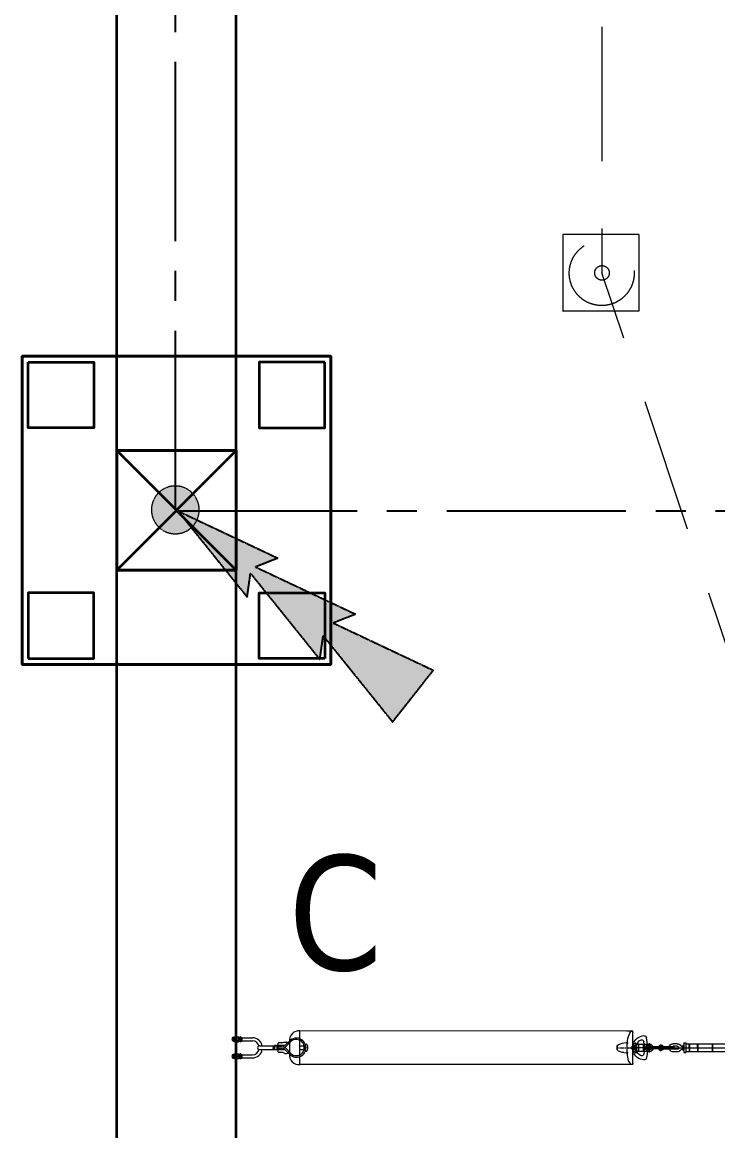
# Model space of a CAD drawing. Header units: millimetres. Extents: x 37084 to 180780, y -153145 to -16322.
# Drawn here: x 46393 to 52214, y -95939 to -86659 of the extents above; entities that cross this region are included whole.
import ezdxf

# ---------------------------------------------------------------- set-up
doc = ezdxf.new("R2010")
doc.units = ezdxf.units.MM
doc.header["$MEASUREMENT"] = 0
doc.linetypes.add('CENTER2', pattern=[1.125, 0.75, -0.125, 0.125, -0.125])
doc.linetypes.add('HIDDEN', pattern=[0.375, 0.25, -0.125])
for name, color, linetype, lineweight in [('1_DayCS', 30, 'CENTER2', 25), ('1_KimCS', 30, 'CENTER2', 25), ('1_Phu_kien', 5, 'Continuous', 9), ('POST', 5, 'Continuous', 35)]:
    doc.layers.add(name, color=color, linetype=linetype, lineweight=lineweight)
doc.layers.add('1_Tuonglai', color=6, linetype='HIDDEN')
doc.layers.add('TEXT', color=255, linetype='Continuous')
doc.styles.add('Tahoma-R', font='tahoma.ttf')

# ---------------------------------------------------------------- blocks, each defined once
blk = doc.blocks.new('DAY')
at = {"lineweight": 20}
h = blk.add_hatch(color=0, dxfattribs=at)
edge = h.paths.add_edge_path()
edge.add_arc((0, 0), 200, 0, 360)
at = {"color": 0, "lineweight": 20}
blk.add_circle((0, 0), 200, dxfattribs=at)
blk = doc.blocks.new('X220 NC')
at = {"color": 0, "linetype": 'ByBlock', "lineweight": -2, "ltscale": 4500}
for p, q in [((3752640.3, -136418.2), (3751640.3, -137418.2)), ((3751640.3, -136418.2), (3752640.3, -137418.2)), ((3751640.3, -153418.2), (3751640.3, -137418.2)), ((3752640.3, -153418.2), (3752640.3, -137418.2)), ((3752640.3, -153418.2), (3751640.3, -154418.2)), ((3751640.3, -153418.2), (3752640.3, -154418.2))]:
    blk.add_line(p, q, dxfattribs=at)
for points in [[(3753431.3, -138209.2), (3750849.3, -138209.2), (3750849.3, -135627.2), (3753431.3, -135627.2)], [(3750899.3, -135677.2), (3751449.3, -135677.2), (3751449.3, -136227.2), (3750899.3, -136227.2)], [(3753381.3, -135677.2), (3752831.3, -135677.2), (3752831.3, -136227.2), (3753381.3, -136227.2)], [(3751640.3, -137418.2), (3752640.3, -137418.2), (3752640.3, -136418.2), (3751640.3, -136418.2)], [(3752640.3, -137418.2), (3751640.3, -137418.2), (3751640.3, -136418.2), (3752640.3, -136418.2)], [(3750899.3, -138159.2), (3751449.3, -138159.2), (3751449.3, -137609.2), (3750899.3, -137609.2)], [(3753381.3, -138159.2), (3752831.3, -138159.2), (3752831.3, -137609.2), (3753381.3, -137609.2)], [(3753431.3, -152627.2), (3750849.3, -152627.2), (3750849.3, -155209.2), (3753431.3, -155209.2)], [(3750899.3, -152677.2), (3751449.3, -152677.2), (3751449.3, -153227.2), (3750899.3, -153227.2)], [(3753381.3, -152677.2), (3752831.3, -152677.2), (3752831.3, -153227.2), (3753381.3, -153227.2)], [(3751640.3, -154418.2), (3752640.3, -154418.2), (3752640.3, -153418.2), (3751640.3, -153418.2)], [(3751640.3, -153418.2), (3752640.3, -153418.2), (3752640.3, -154418.2), (3751640.3, -154418.2)], [(3752640.3, -153418.2), (3751640.3, -153418.2), (3751640.3, -154418.2), (3752640.3, -154418.2)], [(3750899.3, -155159.2), (3751449.3, -155159.2), (3751449.3, -154609.2), (3750899.3, -154609.2)], [(3753381.3, -155159.2), (3752831.3, -155159.2), (3752831.3, -154609.2), (3753381.3, -154609.2)]]:
    blk.add_lwpolyline(points, close=True, dxfattribs=at)
blk = doc.blocks.new('S220 NC')
at = {"linetype": 'ByBlock', "lineweight": -2, "ltscale": 4500}
for points in [[(3584626.8, -475778.6), (3584687.1, -475776.1), (3584626.8, -475776.1), (3584626.8, -475778.6), (3584687.1, -475776.1), (3584687.1, -475778.6)], [(3584626.8, -475848.8), (3584687.1, -475845.5), (3584626.8, -475845.5), (3584626.8, -475848.8), (3584687.1, -475845.5), (3584687.1, -475848.8)], [(3584626.8, -475973.5), (3584687.1, -475971), (3584626.8, -475971), (3584626.8, -475973.5), (3584687.1, -475971), (3584687.1, -475973.5)]]:
    blk.add_hatch(color=0, dxfattribs=at).paths.add_polyline_path(points)
at = {"color": 0, "linetype": 'ByBlock', "lineweight": -2, "ltscale": 4500}
for p, q in [((3584564, -471985.7), (3584564, -471968.3)), ((3584564, -471985.7), (3584564, -471968.3)), ((3584567.2, -471966.5), (3584601.3, -471966.5)), ((3584567.2, -471966.5), (3584601.3, -471966.5)), ((3584570.5, -471968.4), (3584570.5, -471956.2)), ((3584570.5, -471968.4), (3584570.5, -471956.2)), ((3584570.5, -471966.2), (3584570.5, -471966.5)), ((3584570.5, -471966.2), (3584570.5, -471966.5)), ((3584570.5, -471968.4), (3584570.5, -471985.4)), ((3584570.5, -471968.4), (3584570.5, -471985.4)), ((3584593.6, -471959.3), (3584575.4, -471959.3)), ((3584593.6, -471959.3), (3584575.4, -471959.3)), ((3584593.6, -471961.6), (3584575.4, -471961.6)), ((3584593.6, -471961.6), (3584575.4, -471961.6)), ((3584593.6, -471963.8), (3584575.4, -471963.8)), ((3584593.6, -471963.8), (3584575.4, -471963.8)), ((3584584.3, -471968.7), (3584584.3, -471985.7)), ((3584584.3, -471968.7), (3584584.3, -471985.7)), ((3584598, -471968.4), (3584598, -471956.4)), ((3584598, -471968.4), (3584598, -471956.4)), ((3584598, -471968.4), (3584598, -471985.7)), ((3584598, -471968.4), (3584598, -471985.7)), ((3584604.5, -471968.3), (3584604.5, -471985.7)), ((3584604.5, -471968.3), (3584604.5, -471985.7)), ((3584706.9, -471985.7), (3584706.9, -471968.3)), ((3584706.9, -471985.7), (3584706.9, -471968.3)), ((3584710, -471966.5), (3584744.1, -471966.5)), ((3584710, -471966.5), (3584744.1, -471966.5)), ((3584713.4, -471968.4), (3584713.4, -471956.2)), ((3584713.4, -471968.4), (3584713.4, -471956.2)), ((3584713.4, -471966.2), (3584713.4, -471966.5)), ((3584713.4, -471966.2), (3584713.4, -471966.5)), ((3584713.4, -471968.4), (3584713.4, -471985.4)), ((3584713.4, -471968.4), (3584713.4, -471985.4)), ((3584736.4, -471959.3), (3584718.2, -471959.3)), ((3584736.4, -471959.3), (3584718.2, -471959.3)), ((3584736.4, -471961.6), (3584718.2, -471961.6)), ((3584736.4, -471961.6), (3584718.2, -471961.6)), ((3584736.4, -471963.8), (3584718.2, -471963.8)), ((3584736.4, -471963.8), (3584718.2, -471963.8)), ((3584727.1, -471968.7), (3584727.1, -471985.7)), ((3584727.1, -471968.7), (3584727.1, -471985.7)), ((3584740.8, -471968.4), (3584740.8, -471956.4)), ((3584740.8, -471968.4), (3584740.8, -471956.4)), ((3584740.8, -471968.4), (3584740.8, -471985.7)), ((3584740.8, -471968.4), (3584740.8, -471985.7)), ((3584747.3, -471968.3), (3584747.3, -471985.7)), ((3584747.3, -471968.3), (3584747.3, -471985.7)), ((3584564, -472006.8), (3584564, -471989.4)), ((3584564, -472006.8), (3584564, -471989.4)), ((3584603.4, -472013.1), (3584565.1, -472013.1)), ((3584603.4, -472013.1), (3584565.1, -472013.1)), ((3584603.4, -472025.4), (3584565.1, -472025.4)), ((3584603.4, -472025.4), (3584565.1, -472025.4)), ((3584565.3, -472010.2), (3584603.5, -472010.2)), ((3584565.3, -472010.2), (3584603.5, -472010.2)), ((3584565.3, -472022.4), (3584603.5, -472022.4)), ((3584565.3, -472022.4), (3584603.5, -472022.4)), ((3584601.3, -472008.6), (3584567.2, -472008.6)), ((3584601.3, -472008.6), (3584567.2, -472008.6)), ((3584599.5, -472026.7), (3584569, -472026.7)), ((3584569, -472026.7), (3584569, -472033.7)), ((3584599.5, -472026.7), (3584569, -472026.7)), ((3584569, -472026.7), (3584569, -472033.7)), ((3584599.5, -472033.7), (3584569, -472033.7)), ((3584599.5, -472033.7), (3584569, -472033.7)), ((3584570.5, -472006.7), (3584570.5, -471989.4)), ((3584570.5, -472006.7), (3584570.5, -471989.4)), ((3584570.5, -472006.7), (3584570.5, -472006.7)), ((3584570.5, -472006.7), (3584570.5, -472006.7)), ((3584571.5, -472033.7), (3584571.5, -472121.8)), ((3584571.5, -472033.7), (3584571.5, -472121.8)), ((3584573.5, -472008.6), (3584573.5, -472010.2)), ((3584573.5, -472008.6), (3584573.5, -472010.2)), ((3584573.5, -472013.1), (3584573.5, -472022.4)), ((3584573.5, -472013.1), (3584573.5, -472022.4)), ((3584573.5, -472025.4), (3584573.5, -472026.7)), ((3584573.5, -472025.4), (3584573.5, -472026.7)), ((3584584.3, -472006.4), (3584584.3, -471989.4)), ((3584584.3, -472006.4), (3584584.3, -471989.4)), ((3584595.1, -472008.6), (3584595.1, -472010.2)), ((3584595.1, -472008.6), (3584595.1, -472010.2)), ((3584595.1, -472013.1), (3584595.1, -472022.4)), ((3584595.1, -472013.1), (3584595.1, -472022.4)), ((3584595.1, -472025.4), (3584595.1, -472026.7)), ((3584595.1, -472025.4), (3584595.1, -472026.7)), ((3584597, -472033.7), (3584597, -472121.8)), ((3584597, -472033.7), (3584597, -472121.8)), ((3584598, -472006.7), (3584598, -471989.7)), ((3584598, -472006.7), (3584598, -471989.7)), ((3584598, -472006.7), (3584598, -472006.7)), ((3584598, -472006.7), (3584598, -472006.7)), ((3584599.5, -472026.7), (3584599.5, -472033.7)), ((3584599.5, -472026.7), (3584599.5, -472033.7)), ((3584604.5, -471989.4), (3584604.5, -472006.8)), ((3584604.5, -471989.4), (3584604.5, -472006.8)), ((3584706.5, -471991.5), (3584706.5, -472004.8)), ((3584706.5, -471991.5), (3584706.5, -472004.8)), ((3584706.9, -472006.8), (3584706.9, -471989.4)), ((3584706.9, -472006.8), (3584706.9, -471989.4)), ((3584746.2, -472013.1), (3584708, -472013.1)), ((3584746.2, -472013.1), (3584708, -472013.1)), ((3584746.2, -472025.4), (3584708, -472025.4)), ((3584746.2, -472025.4), (3584708, -472025.4)), ((3584708.1, -472010.2), (3584746.3, -472010.2)), ((3584708.1, -472010.2), (3584746.3, -472010.2)), ((3584708.1, -472022.4), (3584746.3, -472022.4)), ((3584708.1, -472022.4), (3584746.3, -472022.4)), ((3584744.1, -472008.6), (3584710, -472008.6)), ((3584744.1, -472008.6), (3584710, -472008.6)), ((3584742.2, -472026.7), (3584711.7, -472026.7)), ((3584711.7, -472026.7), (3584711.7, -472033.7)), ((3584742.2, -472026.7), (3584711.7, -472026.7)), ((3584711.7, -472026.7), (3584711.7, -472033.7)), ((3584742.2, -472033.7), (3584711.7, -472033.7)), ((3584742.2, -472033.7), (3584711.7, -472033.7)), ((3584713.4, -472006.7), (3584713.4, -471989.4)), ((3584713.4, -472006.7), (3584713.4, -471989.4)), ((3584713.4, -472006.7), (3584713.4, -472006.7)), ((3584713.4, -472006.7), (3584713.4, -472006.7)), ((3584714.1, -472033.7), (3584714.1, -472121.8)), ((3584714.1, -472033.7), (3584714.1, -472121.8)), ((3584716.3, -472008.6), (3584716.3, -472010.2)), ((3584716.3, -472008.6), (3584716.3, -472010.2)), ((3584716.3, -472013.1), (3584716.3, -472022.4)), ((3584716.3, -472013.1), (3584716.3, -472022.4)), ((3584716.3, -472025.4), (3584716.3, -472026.7)), ((3584716.3, -472025.4), (3584716.3, -472026.7)), ((3584727.1, -471985.7), (3584727.1, -471989.4)), ((3584727.1, -471985.7), (3584727.1, -471989.4)), ((3584727.1, -472006.4), (3584727.1, -471989.4)), ((3584727.1, -472006.4), (3584727.1, -471989.4)), ((3584737.9, -472008.6), (3584737.9, -472010.2)), ((3584737.9, -472008.6), (3584737.9, -472010.2)), ((3584737.9, -472013.1), (3584737.9, -472022.4)), ((3584737.9, -472013.1), (3584737.9, -472022.4)), ((3584737.9, -472025.4), (3584737.9, -472026.7)), ((3584737.9, -472025.4), (3584737.9, -472026.7)), ((3584739.7, -472033.7), (3584739.7, -472121.8)), ((3584739.7, -472033.7), (3584739.7, -472121.8)), ((3584740.8, -472006.7), (3584740.8, -471989.7)), ((3584740.8, -472006.7), (3584740.8, -471989.7)), ((3584740.8, -472006.7), (3584740.8, -472006.7)), ((3584740.8, -472006.7), (3584740.8, -472006.7)), ((3584742.2, -472026.7), (3584742.2, -472033.7)), ((3584742.2, -472026.7), (3584742.2, -472033.7)), ((3584747.3, -471989.4), (3584747.3, -472006.8)), ((3584747.3, -471989.4), (3584747.3, -472006.8)), ((3584641, -472180.6), (3584641, -472335.1)), ((3584641, -472180.6), (3584641, -472335.1)), ((3584671.3, -472180.7), (3584671.3, -472335.1)), ((3584671.3, -472180.7), (3584671.3, -472335.1)), ((3584615.4, -472377.4), (3584615.4, -472345)), ((3584615.4, -472377.4), (3584615.4, -472345)), ((3584687.7, -472335.1), (3584625.3, -472335.1)), ((3584687.7, -472335.1), (3584625.3, -472335.1)), ((3584638.6, -472395.5), (3584638.6, -472308.5)), ((3584674.2, -472308.5), (3584638.6, -472308.5)), ((3584638.6, -472395.5), (3584638.6, -472308.5)), ((3584674.2, -472308.5), (3584638.6, -472308.5)), ((3584641, -472301.2), (3584671.3, -472301.2)), ((3584641, -472301.2), (3584671.3, -472301.2)), ((3584671.3, -472325.8), (3584641, -472325.8)), ((3584671.3, -472325.8), (3584641, -472325.8)), ((3584650.2, -472354.6), (3584650.2, -472325.8)), ((3584650.2, -472354.6), (3584650.2, -472325.8)), ((3584662.8, -472354.6), (3584662.8, -472325.8)), ((3584662.8, -472354.6), (3584662.8, -472325.8)), ((3584674.2, -472395.5), (3584674.2, -472308.5)), ((3584674.2, -472395.5), (3584674.2, -472308.5)), ((3584697.6, -472377.4), (3584697.6, -472345)), ((3584697.6, -472377.4), (3584697.6, -472345)), ((3584599.7, -472435.4), (3584642.7, -472393.8)), ((3584599.7, -472435.4), (3584642.7, -472393.8)), ((3584604.7, -472446.8), (3584654.1, -472402.2)), ((3584604.7, -472446.8), (3584654.1, -472402.2)), ((3584707.1, -472432.4), (3584605.9, -472432.4)), ((3584707.1, -472432.4), (3584605.9, -472432.4)), ((3584609.6, -472392.7), (3584615.4, -472377.4)), ((3584609.6, -472392.7), (3584615.4, -472377.4)), ((3584609.6, -472392.7), (3584609.6, -472407.8)), ((3584609.6, -472392.7), (3584609.6, -472407.8)), ((3584711.7, -472446.8), (3584658.2, -472394.5)), ((3584711.7, -472446.8), (3584658.2, -472394.5)), ((3584712.8, -472433.2), (3584663.2, -472379.9)), ((3584712.8, -472433.2), (3584663.2, -472379.9)), ((3584703.5, -472392.7), (3584697.6, -472377.4)), ((3584703.5, -472392.7), (3584697.6, -472377.4)), ((3584703.5, -472392.7), (3584703.5, -472407.8)), ((3584703.5, -472392.7), (3584703.5, -472407.8)), ((3584516.4, -472520.3), (3584796.7, -472520.3)), ((3584516.4, -472520.3), (3584796.7, -472520.3)), ((3584516.4, -475306.3), (3584516.4, -472520.3)), ((3584641, -472520.3), (3584641, -472562.4)), ((3584641, -472520.3), (3584641, -472562.4)), ((3584671.3, -472520.3), (3584671.4, -472562.3)), ((3584671.3, -472520.3), (3584671.4, -472562.3)), ((3584796.7, -475306.3), (3584796.7, -472520.3)), ((3584676.9, -475173.9), (3584636.1, -475173.9)), ((3584676.5, -475173.9), (3584636.6, -475173.9)), ((3584516.4, -475306.3), (3584796.7, -475306.3))]:
    blk.add_line(p, q, dxfattribs=at)
for points in [[(3584616, -475230.3), (3584617.7, -475215.4), (3584622.6, -475201.4), (3584629.2, -475186.5), (3584638.3, -475174.9), (3584641.6, -475173.3), (3584638.3, -475174.9)], [(3584671.4, -475173.3), (3584643.3, -475173.3), (3584641.6, -475173.3), (3584643.3, -475173.3), (3584671.4, -475173.3)], [(3584656.5, -475184.8), (3584656.5, -475191.5)], [(3584656.5, -475197.2), (3584656.5, -475235.3)], [(3584671.4, -475173.3), (3584674.7, -475174.9), (3584683.8, -475186.5), (3584689.6, -475201.4), (3584695.4, -475215.4), (3584697, -475230.3)], [(3584515.9, -475295.6), (3584515.9, -475264.2)], [(3584525.8, -475305.5), (3584520.9, -475304.7), (3584517.6, -475301.4), (3584515.9, -475297.2), (3584516.7, -475292.3), (3584518.4, -475289)], [(3584519.2, -475289), (3584532.4, -475279.1), (3584547.3, -475270), (3584578, -475264.2), (3584594.5, -475261.7), (3584611.1, -475260.9)], [(3584525.8, -475306.3), (3584787.2, -475306.3)], [(3584554.9, -475398.9), (3584557.3, -475384), (3584561.5, -475370), (3584568.1, -475355.9), (3584576.4, -475342.7), (3584587.1, -475331.1), (3584598.7, -475321.2), (3584611.9, -475314.6), (3584626.8, -475308), (3584641.6, -475304.7), (3584656.5, -475303.8), (3584672.2, -475304.7), (3584687.1, -475308), (3584701.1, -475314.6), (3584714.4, -475321.2), (3584725.9, -475331.1), (3584736.7, -475342.7), (3584744.9, -475355.9), (3584752.4, -475370), (3584755.7, -475384), (3584758.2, -475398.9)], [(3584618.5, -475260.9), (3584611.1, -475260.9)], [(3584611.9, -475250.1), (3584614.4, -475230.3)], [(3584617.7, -475255.9), (3584613.5, -475253.4), (3584612.7, -475250.1)], [(3584695.4, -475255.9), (3584617.7, -475255.9)], [(3584622.6, -475255.9), (3584621.8, -475259.2), (3584618.5, -475260)], [(3584619.4, -475326.1), (3584621, -475318.7), (3584625.1, -475312.1), (3584631.7, -475308), (3584639.2, -475306.3)], [(3584637.5, -475318.7), (3584646.6, -475313.8), (3584656.5, -475312.1), (3584666.4, -475313.8), (3584675.5, -475318.7)], [(3584673, -475306.3), (3584639.2, -475306.3)], [(3584644.1, -475306.3), (3584644.1, -475311.3), (3584641.7, -475314.6)], [(3584645, -475310.5), (3584643.3, -475313.8)], [(3584645, -475306.3), (3584645, -475310.5)], [(3584647.4, -475315.4), (3584646.6, -475317.9)], [(3584647.4, -475315.4), (3584647.4, -475292.3)], [(3584656.5, -475241), (3584656.5, -475247.7)], [(3584656.5, -475253.4), (3584656.5, -475291.5)], [(3584656.5, -475297.2), (3584656.5, -475332.7)], [(3584656.5, -475306.3), (3584656.5, -475329.4)], [(3584656.5, -475317.1), (3584656.5, -475306.3)], [(3584664.8, -475292.3), (3584664.8, -475315.4)], [(3584666.4, -475317.9), (3584665.6, -475315.4)], [(3584668.1, -475306.3), (3584668.1, -475310.5)], [(3584669.7, -475313.8), (3584668.1, -475310.5)], [(3584670.6, -475314.6), (3584668.9, -475311.3), (3584668.9, -475306.3)], [(3584673, -475306.3), (3584681.3, -475308), (3584687.9, -475312.1), (3584692, -475318.7), (3584693.7, -475326.1)], [(3584694.5, -475260), (3584690.4, -475259.2), (3584689.6, -475255.9)], [(3584701.1, -475260.9), (3584694.5, -475260.9)], [(3584699.5, -475250.1), (3584698.7, -475253.4), (3584695.4, -475255.9)], [(3584697.8, -475230.3), (3584700.3, -475250.1)], [(3584701.1, -475260.9), (3584718.5, -475261.7), (3584734.2, -475264.2), (3584750.7, -475270), (3584779.8, -475279.1), (3584793, -475289)], [(3584793.8, -475289), (3584795.5, -475292.3), (3584796.3, -475297.2), (3584794.7, -475301.4), (3584791.4, -475304.7), (3584787.2, -475305.5)], [(3584796.3, -475258.4), (3584796.3, -475251.8)], [(3584796.3, -475295.6), (3584796.3, -475264.2)], [(3584572.2, -475420.4), (3584564.8, -475417.9), (3584559.8, -475413.8), (3584555.7, -475407.2), (3584554.9, -475400.5)], [(3584606.1, -475398.1), (3584598.7, -475395.6), (3584592.1, -475390.6), (3584589.6, -475384), (3584588.7, -475375.7), (3584591.2, -475369.1)], [(3584592.1, -475369.1), (3584599.5, -475358.4), (3584609.4, -475349.3), (3584619.3, -475341), (3584631.7, -475336.1), (3584644.1, -475331.9), (3584656.5, -475331.1), (3584668.9, -475331.9), (3584681.3, -475336.1), (3584694.5, -475341), (3584703.6, -475349.3), (3584713.5, -475358.4), (3584721, -475369.1), (3584723.5, -475375.7), (3584722.6, -475384), (3584720.2, -475390.6), (3584713.5, -475395.6), (3584706.9, -475398.1)], [(3584644.9, -475403.8), (3584606.1, -475398.1)], [(3584610.3, -475332.7), (3584610.3, -475333.6)], [(3584611.1, -475332.7), (3584613.6, -475330.3)], [(3584613.6, -475336.1), (3584611.1, -475333.6)], [(3584613.6, -475329.4), (3584618.5, -475329.4)], [(3584613.6, -475336.1), (3584619.4, -475336.1)], [(3584618.5, -475325.3), (3584626, -475325.3)], [(3584618.5, -475326.1), (3584618.5, -475331.9)], [(3584618.5, -475329.4), (3584690.4, -475329.4)], [(3584625.1, -475346), (3584621, -475340.2), (3584619.4, -475331.9)], [(3584619.4, -475336.1), (3584690.4, -475336.1)], [(3584620.2, -475341), (3584626, -475341)], [(3584624.3, -475347.6), (3584627.6, -475355.9)], [(3584626, -475325.3), (3584626, -475341), (3584630.9, -475337.7), (3584630.9, -475328.6), (3584626, -475325.3)], [(3584627.6, -475352.6), (3584685.4, -475352.6)], [(3584627.6, -475355.9), (3584683.8, -475355.9)], [(3584627.6, -475355.9), (3584627.6, -475425.2)], [(3584627.6, -475393.9), (3584683.8, -475393.9)], [(3584627.6, -475403.8), (3584683.8, -475403.8)], [(3584630.9, -475328.6), (3584634.2, -475328.6)], [(3584630.9, -475337.7), (3584639.2, -475337.7)], [(3584635, -475321.2), (3584635, -475322)], [(3584635.9, -475321.2), (3584637.5, -475318.7)], [(3584638.4, -475325.3), (3584635.9, -475322)], [(3584638.4, -475325.3), (3584655.7, -475328.6)], [(3584642.5, -475326.1), (3584640.8, -475324.5), (3584641.7, -475322)], [(3584641.7, -475322.8), (3584647.4, -475318.7)], [(3584655.7, -475329.4), (3584642.5, -475326.1)], [(3584646.6, -475317.9), (3584645.8, -475318.7)], [(3584657.3, -475328.6), (3584655.7, -475328.6)], [(3584657.3, -475329.4), (3584655.7, -475329.4)], [(3584656.5, -475322), (3584656.5, -475319.5)], [(3584656.5, -475336.9), (3584656.5, -475324.5)], [(3584656.5, -475339.4), (3584656.5, -475324.5)], [(3584656.5, -475341.8), (3584656.5, -475340.2)], [(3584656.5, -475348.4), (3584656.5, -475343.5)], [(3584656.5, -475356.7), (3584656.5, -475344.3)], [(3584656.5, -475379), (3584656.5, -475354.2)], [(3584656.5, -475362.5), (3584656.5, -475359.2)], [(3584656.5, -475377.3), (3584656.5, -475365)], [(3584656.5, -475381.5), (3584656.5, -475379.8)], [(3584656.5, -475388.9), (3584656.5, -475383.9)], [(3584656.5, -475397.2), (3584656.5, -475384.8)], [(3584656.5, -475419.4), (3584656.5, -475393.9)], [(3584656.5, -475402.1), (3584656.5, -475399.6)], [(3584656.5, -475417.8), (3584656.5, -475404.6)], [(3584674.7, -475325.3), (3584657.3, -475328.6)], [(3584670.6, -475326.1), (3584657.3, -475329.4)], [(3584663.1, -475329.4), (3584663.1, -475336.1)], [(3584666.4, -475318.7), (3584671.4, -475322.8)], [(3584667.3, -475403.8), (3584706.9, -475398.1)], [(3584671.4, -475322), (3584672.2, -475324.5), (3584670.6, -475326.1)], [(3584677.2, -475322), (3584674.7, -475325.3)], [(3584675.5, -475318.7), (3584677.2, -475321.2)], [(3584677.2, -475321.2), (3584677.2, -475322)], [(3584683.8, -475425.2), (3584683.8, -475355.9)], [(3584685.4, -475355.9), (3584688.7, -475347.6)], [(3584687.9, -475329.4), (3584687.9, -475336.1)], [(3584693.7, -475331.9), (3584692, -475340.2), (3584687.9, -475346)], [(3584690.4, -475329.4), (3584690.4, -475336.1)], [(3584694.5, -475331.9), (3584694.5, -475326.1)], [(3584757.3, -475400.5), (3584756.5, -475407.2), (3584753.2, -475413.8), (3584747.4, -475417.9), (3584740.8, -475420.4)], [(3584644.9, -475431.1), (3584572.2, -475420.4)], [(3584618.5, -475444.2), (3584632.6, -475444.2)], [(3584656.5, -475412.8), (3584664.8, -475413.7), (3584672.2, -475417.8), (3584679.6, -475422.7), (3584683.8, -475430.2), (3584687.1, -475437.6), (3584687.9, -475445.9), (3584686.2, -475455), (3584682.1, -475462.4), (3584676.3, -475468.2), (3584668.9, -475473.1), (3584660.6, -475475.6), (3584652.4, -475475.6), (3584644.1, -475473.1), (3584636.7, -475468.2), (3584630.9, -475462.4), (3584626.8, -475455), (3584625.1, -475445.9), (3584626, -475437.6), (3584628.4, -475430.2), (3584633.4, -475422.7), (3584640.8, -475417.8), (3584648.3, -475413.7), (3584656.5, -475412.8)], [(3584627.6, -475425.2), (3584626.8, -475430.2)], [(3584635, -475444.2), (3584637.5, -475444.2)], [(3584637.5, -475444.2), (3584638.4, -475437.6), (3584642.5, -475432.7), (3584647.4, -475428.5), (3584653.2, -475425.2), (3584659.8, -475425.2), (3584666.4, -475428.5), (3584670.6, -475432.7), (3584674.7, -475437.6), (3584675.5, -475444.2), (3584674.7, -475450.8), (3584670.6, -475455.8), (3584665.6, -475459.9), (3584659.8, -475463.2), (3584653.2, -475463.2), (3584646.6, -475459.9), (3584642.5, -475455.8), (3584638.4, -475450.8), (3584637.5, -475444.2)], [(3584638.3, -475417.9), (3584674.7, -475417.9)], [(3584672.2, -475417.9), (3584640.8, -475417.9)], [(3584664.8, -475430.2), (3584672.2, -475444.2), (3584664.8, -475457.4), (3584648.3, -475457.4), (3584640.8, -475444.2), (3584648.3, -475430.2), (3584664.8, -475430.2)], [(3584640.8, -475444.2), (3584653.2, -475444.2)], [(3584641.7, -475429.4), (3584648.3, -475424.4), (3584656.5, -475422.7), (3584664.8, -475424.4), (3584671.4, -475429.4)], [(3584643.3, -475444.2), (3584645, -475437.6), (3584649.9, -475432.7), (3584656.5, -475431), (3584663.1, -475432.7), (3584668.1, -475437.6), (3584668.9, -475444.2), (3584668.1, -475450.8), (3584663.1, -475455.8), (3584656.5, -475457.4), (3584649.9, -475455.8), (3584645, -475450.8), (3584643.3, -475444.2)], [(3584653.2, -475444.2), (3584643.3, -475444.2)], [(3584644.1, -475444.2), (3584645.8, -475437.6), (3584649.9, -475433.5), (3584656.5, -475431.8), (3584663.1, -475433.5), (3584667.3, -475437.6), (3584668.1, -475444.2), (3584667.3, -475450.8), (3584663.1, -475455), (3584656.5, -475455.8), (3584649.9, -475455), (3584645.8, -475450.8), (3584644.1, -475444.2)], [(3584667.3, -475410.5), (3584644.9, -475410.5)], [(3584667.3, -475425.3), (3584644.9, -475425.3)], [(3584646.6, -475444.2), (3584647.4, -475440.1), (3584650.7, -475436), (3584655.7, -475434.3), (3584659.8, -475435.1), (3584663.9, -475437.6), (3584666.4, -475441.7), (3584666.4, -475446.7), (3584663.9, -475450.8), (3584659.8, -475453.3), (3584655.7, -475454.1), (3584650.7, -475452.5), (3584647.4, -475448.3), (3584646.6, -475444.2)], [(3584648.3, -475540), (3584648.3, -475460.7)], [(3584654.9, -475444.2), (3584657.3, -475444.2)], [(3584657.3, -475444.2), (3584654.9, -475444.2)], [(3584656.5, -475421.9), (3584656.5, -475420.3)], [(3584656.5, -475429.4), (3584656.5, -475423.6)], [(3584656.5, -475436.8), (3584656.5, -475424.4)], [(3584656.5, -475431), (3584656.5, -475440.9)], [(3584656.5, -475459.1), (3584656.5, -475434.3)], [(3584656.5, -475442.6), (3584656.5, -475440.1)], [(3584656.5, -475442.6), (3584656.5, -475445)], [(3584656.5, -475457.4), (3584656.5, -475445)], [(3584656.5, -475447.5), (3584656.5, -475457.4)], [(3584656.5, -475462.4), (3584656.5, -475459.9)], [(3584656.5, -475469), (3584656.5, -475464)], [(3584656.5, -475476.4), (3584656.5, -475464.9)], [(3584656.5, -475499.5), (3584656.5, -475474.8)], [(3584659.8, -475444.2), (3584672.2, -475444.2)], [(3584668.9, -475444.2), (3584659.8, -475444.2)], [(3584664.8, -475540), (3584664.8, -475460.7)], [(3584667.3, -475431.1), (3584740.8, -475420.4)], [(3584675.5, -475444.2), (3584678, -475444.2)], [(3584680.5, -475444.2), (3584694.5, -475444.2)], [(3584683.8, -475425.2), (3584683.8, -475425.2)], [(3584686.2, -475430.2), (3584685.4, -475425.2)], [(3584628.4, -475540.8), (3584650.7, -475540.8)], [(3584666.4, -475565.6), (3584669.7, -475557.3), (3584674.7, -475552.4), (3584677.2, -475545.8), (3584678, -475538.3), (3584676.3, -475531.7), (3584672.2, -475526), (3584666.4, -475521.8), (3584659.8, -475519.4), (3584653.2, -475519.4), (3584646.6, -475521.8), (3584640, -475526), (3584636.7, -475531.7), (3584635, -475538.3), (3584635.9, -475545.8), (3584638.4, -475552.4), (3584643.3, -475557.3)], [(3584665.6, -475525.1), (3584674.7, -475540.8), (3584665.6, -475555.7), (3584648.3, -475555.7), (3584639.2, -475540.8), (3584648.3, -475525.1), (3584665.6, -475525.1)], [(3584643.3, -475557.3), (3584646.6, -475565.6)], [(3584653.2, -475540.8), (3584644.1, -475540.8)], [(3584656.5, -475530.1), (3584661.5, -475530.9), (3584665.6, -475534.2), (3584667.3, -475539.2), (3584666.4, -475544.1), (3584663.9, -475548.3), (3584659, -475550.7), (3584654, -475550.7), (3584649.1, -475548.3), (3584646.6, -475544.1), (3584645.8, -475539.2), (3584647.4, -475534.2), (3584650.7, -475530.9), (3584656.5, -475530.1)], [(3584646.6, -475540.8), (3584647.4, -475535.9), (3584650.7, -475532.6), (3584655.7, -475530.9), (3584659.8, -475531.7), (3584663.9, -475534.2), (3584666.4, -475537.5), (3584666.4, -475543.3), (3584663.9, -475546.6), (3584659.8, -475549.1), (3584655.7, -475549.9), (3584650.7, -475548.3), (3584647.4, -475545), (3584646.6, -475540.8)], [(3584647.4, -475565.6), (3584647.4, -475639.1)], [(3584663.9, -475540), (3584661.5, -475544.1), (3584658.2, -475546.6), (3584654.9, -475546.6), (3584650.7, -475544.1), (3584649.1, -475540)], [(3584654.9, -475540.8), (3584658.2, -475540.8)], [(3584658.2, -475540.8), (3584655.7, -475540.8)], [(3584656.5, -475509.4), (3584656.5, -475503.7)], [(3584656.5, -475512.7), (3584656.5, -475532.6)], [(3584656.5, -475540), (3584656.5, -475514.4)], [(3584656.5, -475526.8), (3584656.5, -475536.7)], [(3584656.5, -475535.9), (3584656.5, -475539.2)], [(3584656.5, -475538.3), (3584656.5, -475541.6)], [(3584656.5, -475544.1), (3584656.5, -475553.2)], [(3584656.5, -475544.1), (3584656.5, -475563.1)], [(3584656.5, -475549.1), (3584656.5, -475544.1)], [(3584656.5, -475568.9), (3584656.5, -475554.9)], [(3584656.5, -475566.4), (3584656.5, -475569.7)], [(3584656.5, -475573), (3584656.5, -475592.8)], [(3584669.7, -475540.8), (3584660.6, -475540.8)], [(3584662.3, -475540.8), (3584684.6, -475540.8)], [(3584666.4, -475565.6), (3584666.4, -475639.1)], [(3584622.7, -475642.4), (3584623.5, -475633.3), (3584626.8, -475625), (3584632.6, -475617.6), (3584639.2, -475612.7), (3584647.4, -475609.4), (3584656.5, -475608.5), (3584665.6, -475609.4), (3584673, -475612.7), (3584680.5, -475617.6), (3584686.2, -475625), (3584689.5, -475633.3), (3584690.4, -475642.4)], [(3584622.7, -475677.1), (3584622.7, -475642.4)], [(3584639.2, -475706), (3584632.6, -475701), (3584626.8, -475693.6), (3584623.5, -475686.1), (3584622.7, -475677.1)], [(3584644.1, -475642.4), (3584645, -475636.6), (3584648.3, -475632.5), (3584654, -475630), (3584659, -475630), (3584664.8, -475632.5), (3584668.1, -475636.6), (3584668.9, -475642.4)], [(3584644.1, -475677.1), (3584644.1, -475642.4)], [(3584668.9, -475677.1), (3584668.1, -475682), (3584664.8, -475687), (3584659, -475689.4), (3584654, -475689.4), (3584648.3, -475687), (3584645, -475682), (3584644.1, -475677.1)], [(3584665.6, -475639.1), (3584664.8, -475644), (3584660.6, -475647.3), (3584656.5, -475648.2), (3584652.4, -475647.3), (3584648.3, -475644), (3584647.4, -475639.1), (3584648.3, -475635), (3584652.4, -475631.6), (3584656.5, -475630.8), (3584660.6, -475631.6), (3584664.8, -475635), (3584665.6, -475639.1)], [(3584655.8, -475601.1), (3584655.8, -476277.6)], [(3584656.5, -475597), (3584656.5, -475600.3)], [(3584656.5, -475603.6), (3584656.5, -475622.6)], [(3584656.5, -475626.7), (3584656.5, -475630.8)], [(3584656.5, -475634.1), (3584656.5, -475653.9)], [(3584668.9, -475677.1), (3584668.9, -475642.4)], [(3584690.4, -475677.1), (3584689.5, -475686.1), (3584686.2, -475693.6), (3584680.5, -475701), (3584673, -475706)], [(3584691.2, -475642.4), (3584691.2, -475677.1)], [(3584616.1, -475734), (3584616.1, -475749.7)], [(3584616.9, -475734), (3584619.4, -475732.4)], [(3584619.4, -475751.4), (3584616.9, -475749.7)], [(3584694.5, -475732.4), (3584619.4, -475732.4)], [(3584619.4, -475751.4), (3584694.5, -475751.4)], [(3584626.8, -475751.4), (3584626.8, -476150.4), (3584632.6, -476268.5)], [(3584626.8, -475776.1), (3584626.8, -475778.6), (3584687.1, -475776.1), (3584626.8, -475776.1)], [(3584626.8, -475778.6), (3584687.1, -475776.1), (3584687.1, -475778.6), (3584626.8, -475778.6)], [(3584637.5, -475724.1), (3584637.5, -475731.6)], [(3584638.4, -475708.4), (3584641.7, -475711.7)], [(3584638.4, -475724.1), (3584638.4, -475724.1), (3584675.5, -475724.1), (3584675.5, -475724.1)], [(3584638.4, -475731.6), (3584638.4, -475731.6)], [(3584638.4, -475732.4), (3584675.5, -475732.4)], [(3584642.5, -475722.5), (3584641.7, -475723.3)], [(3584642.5, -475722.5), (3584642.5, -475711.7)], [(3584671.4, -475711.7), (3584674.7, -475708.4)], [(3584671.4, -475711.7), (3584671.4, -475722.5)], [(3584672.2, -475723.3), (3584671.4, -475722.5)], [(3584675.5, -475731.6), (3584675.5, -475731.6)], [(3584676.3, -475731.6), (3584676.3, -475724.1)], [(3584680.5, -476268.5), (3584687.1, -476150.4), (3584687.1, -475751.4)], [(3584694.5, -475732.4), (3584697, -475734)], [(3584697, -475749.7), (3584694.5, -475751.4)], [(3584697, -475734), (3584697, -475749.7)], [(3584626.8, -475845.5), (3584626.8, -475848.8), (3584687.1, -475845.5), (3584626.8, -475845.5)], [(3584626.8, -475848.8), (3584687.1, -475845.5), (3584687.1, -475848.8), (3584626.8, -475848.8)], [(3584626.8, -475971), (3584626.8, -475973.5), (3584687.1, -475971), (3584626.8, -475971)], [(3584626.8, -475973.5), (3584687.1, -475971), (3584687.1, -475973.5), (3584626.8, -475973.5)]]:
    blk.add_lwpolyline(points, dxfattribs=at)
blk.add_circle((3584655.7, -471987.5), 4.08, dxfattribs=at)
blk.add_circle((3584655.7, -471987.5), 4.08, dxfattribs=at)
for centre, radius, start, end in [((3584567.3, -471970.2), 3.76, 29.33832, 148.88334), ((3584567.3, -471970.2), 3.76, 29.33832, 148.88334), ((3584584.1, -471971.2), 20.3, 47.03202, 132.09346), ((3584584.1, -471971.2), 20.3, 47.03202, 132.09346), ((3584577.2, -471978.9), 12.4, 55.12097, 122.34796), ((3584577.2, -471978.9), 12.4, 55.12097, 122.34796), ((3584591.3, -471978.9), 12.4, 57.65204, 124.87903), ((3584591.3, -471978.9), 12.4, 57.65204, 124.87903), ((3584601.2, -471970.2), 3.76, 31.11666, 150.66168), ((3584601.2, -471970.2), 3.76, 31.11666, 150.66168), ((3584710.1, -471970.2), 3.76, 29.33832, 148.88334), ((3584710.1, -471970.2), 3.76, 29.33832, 148.88334), ((3584727, -471971.2), 20.3, 47.03202, 132.09346), ((3584727, -471971.2), 20.3, 47.03202, 132.09346), ((3584720, -471978.9), 12.4, 55.12097, 122.34796), ((3584720, -471978.9), 12.4, 55.12097, 122.34796), ((3584734.2, -471978.9), 12.4, 57.65204, 124.87903), ((3584734.2, -471978.9), 12.4, 57.65204, 124.87903), ((3584744.1, -471970.2), 3.76, 31.11666, 150.66168), ((3584744.1, -471970.2), 3.76, 31.11666, 150.66168), ((3584567.3, -471982.5), 4.57, 224.64967, 315.35033), ((3584567.3, -471982.5), 4.57, 224.64967, 315.35033), ((3584567.3, -471992.6), 4.57, 44.64967, 135.35033), ((3584567.3, -471992.6), 4.57, 44.64967, 135.35033), ((3584567.3, -472004.8), 3.76, 211.11666, 330.66168), ((3584567.3, -472004.8), 3.76, 211.11666, 330.66168), ((3584565.5, -472011.7), 1.5, 97.00604, 257.99856), ((3584565.5, -472011.7), 1.5, 97.00604, 257.99856), ((3584565.5, -472023.9), 1.5, 97.00604, 257.99856), ((3584565.5, -472023.9), 1.5, 97.00604, 257.99856), ((3584577.4, -471969.1), 18, 247.58468, 292.41532), ((3584577.4, -471969.1), 18, 247.58468, 292.41532), ((3584577.4, -472006), 18, 67.58468, 112.41532), ((3584577.4, -472006), 18, 67.58468, 112.41532), ((3584577.2, -471996.2), 12.4, 237.65204, 304.87903), ((3584577.2, -471996.2), 12.4, 237.65204, 304.87903), ((3584591.1, -471969.1), 18, 247.58468, 292.41532), ((3584591.1, -471969.1), 18, 247.58468, 292.41532), ((3584591.1, -472006), 18, 67.58468, 112.41532), ((3584591.1, -472006), 18, 67.58468, 112.41532), ((3584591.3, -471996.2), 12.4, 235.12097, 302.34796), ((3584591.3, -471996.2), 12.4, 235.12097, 302.34796), ((3584601.2, -471982.5), 4.57, 224.64967, 315.35033), ((3584601.2, -471982.5), 4.57, 224.64967, 315.35033), ((3584601.2, -471992.6), 4.57, 44.64967, 135.35033), ((3584601.2, -471992.6), 4.57, 44.64967, 135.35033), ((3584601.2, -472004.8), 3.76, 209.33832, 328.88334), ((3584601.2, -472004.8), 3.76, 209.33832, 328.88334), ((3584603, -472011.6), 1.54, 282.82002, 72.18458), ((3584603, -472011.6), 1.54, 282.82002, 72.18458), ((3584603, -472023.9), 1.54, 282.82002, 72.18458), ((3584603, -472023.9), 1.54, 282.82002, 72.18458), ((3584708.3, -472011.7), 1.5, 97.00604, 257.99856), ((3584708.3, -472011.7), 1.5, 97.00604, 257.99856), ((3584708.3, -472023.9), 1.5, 97.00604, 257.99856), ((3584708.3, -472023.9), 1.5, 97.00604, 257.99856), ((3584710.1, -471982.5), 4.57, 224.64967, 315.35033), ((3584710.1, -471982.5), 4.57, 224.64967, 315.35033), ((3584710.1, -471992.6), 4.57, 44.64967, 135.35033), ((3584710.1, -471992.6), 4.57, 44.64967, 135.35033), ((3584710.1, -472004.8), 3.76, 211.11666, 330.66168), ((3584710.1, -472004.8), 3.76, 211.11666, 330.66168), ((3584720.2, -471969.1), 18, 247.58468, 292.41532), ((3584720.2, -471969.1), 18, 247.58468, 292.41532), ((3584720.2, -472006), 18, 67.58468, 112.41532), ((3584720.2, -472006), 18, 67.58468, 112.41532), ((3584720, -471996.2), 12.4, 237.65204, 304.87903), ((3584720, -471996.2), 12.4, 237.65204, 304.87903), ((3584733.9, -471969.1), 18, 247.58468, 292.41532), ((3584733.9, -471969.1), 18, 247.58468, 292.41532), ((3584733.9, -472006), 18, 67.58468, 112.41532), ((3584733.9, -472006), 18, 67.58468, 112.41532), ((3584734.2, -471996.2), 12.4, 235.12097, 302.34796), ((3584734.2, -471996.2), 12.4, 235.12097, 302.34796), ((3584744, -471982.5), 4.57, 224.64967, 315.35033), ((3584744, -471982.5), 4.57, 224.64967, 315.35033), ((3584744, -471992.6), 4.57, 44.64967, 135.35033), ((3584744, -471992.6), 4.57, 44.64967, 135.35033), ((3584744.1, -472004.8), 3.76, 209.33832, 328.88334), ((3584744.1, -472004.8), 3.76, 209.33832, 328.88334), ((3584745.9, -472011.6), 1.54, 282.82002, 72.18458), ((3584745.9, -472011.6), 1.54, 282.82002, 72.18458), ((3584745.9, -472023.9), 1.54, 282.82002, 72.18458), ((3584745.9, -472023.9), 1.54, 282.82002, 72.18458), ((3584654.5, -472122.2), 83.1, 179.72947, 262.36101), ((3584654.5, -472122.2), 83.1, 179.72947, 262.36101), ((3584653.9, -472122.4), 56.8, 179.39554, 259.46357), ((3584653.9, -472122.4), 56.8, 179.39554, 259.46357), ((3584656.6, -472122.2), 83.1, 278.37066, 0.27053), ((3584657.3, -472122.4), 56.9, 281.62382, 0.59817), ((3584656.6, -472122.2), 83.1, 278.37066, 0.27053), ((3584657.3, -472122.4), 56.9, 281.62382, 0.59817), ((3584656.2, -472179.7), 15.2, 356.14099, 183.32809), ((3584656.2, -472179.7), 15.2, 356.14099, 183.32809), ((3584625.3, -472345), 9.89, 90, 180), ((3584625.3, -472345), 9.89, 90, 180), ((3584656.2, -472312.5), 18.9, 36.73978, 143.2643), ((3584656.2, -472312.5), 18.9, 36.73978, 143.2643), ((3584687.7, -472345), 9.89, 0, 90), ((3584687.7, -472345), 9.89, 0, 90), ((3584593.5, -472509.3), 77.9, 80.78957, 188.13519), ((3584593.5, -472509.3), 77.9, 80.78957, 188.13519), ((3584657.3, -472490.9), 80, 136.04296, 46.13207), ((3584657.3, -472490.9), 80, 136.04296, 46.13207), ((3584653.9, -472395.5), 45.9, 195.42888, 233.37631), ((3584653.9, -472395.5), 45.9, 195.42888, 233.37631), ((3584584.6, -472362.3), 66.1, 331.55235, 6.68505), ((3584584.6, -472362.3), 66.1, 331.55235, 6.68505), ((3584582.7, -472364.5), 80.8, 332.16828, 7.04915), ((3584582.7, -472364.5), 80.8, 332.16828, 7.04915), ((3584662.7, -472398), 41.9, 304.70491, 346.48989), ((3584662.7, -472398), 41.9, 304.70491, 346.48989), ((3584719.6, -472509.3), 77.9, 351.86481, 99.21043), ((3584719.6, -472509.3), 77.9, 351.86481, 99.21043), ((3584658.2, -472488.7), 68, 141.93295, 38.06705), ((3584658.2, -472488.7), 68, 141.93295, 38.06705)]:
    blk.add_arc(centre, radius, start, end, dxfattribs=at)
for start_param, end_param in [(2.126074, 7.324835), (2.126074, 7.324835), (1.271587, 1.869429), (1.271587, 1.869429)]:
    blk.add_ellipse((3584656.5, -472573.8), major_axis=(29.4, 0), ratio=0.454324, start_param=start_param, end_param=end_param, dxfattribs=at)
blk = doc.blocks.new('ROD')
at = {"layer": '1_KimCS'}
h = blk.add_hatch(dxfattribs=at)
h.set_pattern_fill('ANGLE', color=6)
h.set_pattern_definition([(0, (0, 0), (0, 6.985), [5.08, -1.905]), (90, (0, 0), (-6.985, 4e-16), [5.08, -1.905])])
h.paths.add_polyline_path([(747, 1419.6), (1021.3, 2303.9), (1497.8, 2026.7), (864.7, 1351.1), (1065.4, 1351.1), (432.3, 675.6), (633.1, 675.6), (0, 0), (274.3, 884.3), (373.5, 709.8), (647.8, 1594.1)])
at = {"layer": '1_KimCS', "flags": 128}
for points in [[(747, 1419.6), (1021.3, 2303.9), (1497.8, 2026.7)], [(864.7, 1351.1), (1497.8, 2026.7), (1497.8, 2026.7)], [(373.5, 709.8), (647.8, 1594.1), (747, 1419.6)], [(432.3, 675.6), (1065.4, 1351.1), (864.7, 1351.1)], [(0, 0), (274.3, 884.3), (373.5, 709.8)], [(0, 0), (633.1, 675.6), (432.3, 675.6)]]:
    blk.add_lwpolyline(points, dxfattribs=at)
blk = doc.blocks.new('MC DUOG VONG 22kV')
at = {"color": 0, "linetype": 'ByBlock', "lineweight": -2, "ltscale": 4500}
for p, q in [((519616.9, 66286.7), (515870, 65036.4, 0)), ((515548.4, 65344.4, 0), (515549.1, 65345, 0)), ((515548.4, 65344.4, 0), (515548.4, 64710.6, 0)), ((515549.1, 65345, 0), (516189.8, 65345, 0)), ((516189.8, 65345, 0), (516190.5, 65344.4, 0)), ((516190.5, 65344.4, 0), (516190.5, 64710.6, 0)), ((505373.2, 65036.4, 0), (515870, 65036.4, 0)), ((515548.4, 64710.6, 0), (515549.1, 64710, 0)), ((515549.1, 64710, 0), (516189.8, 64710, 0)), ((516189.8, 64710, 0), (516190.5, 64710.6, 0))]:
    blk.add_line(p, q, dxfattribs=at)
for centre, radius in [((515871.6, 65034.3, 0), 271.8), ((515870, 65036.4, 0), 61.1)]:
    blk.add_circle(centre, radius, dxfattribs=at)

msp = doc.modelspace()

# ---------------------------------------------------------------- linework, layer by layer
at = {"layer": '1_DayCS', "lineweight": 25, "ltscale": 2000}
for p, q in [((47674.5, -90741.1, 0), (47682.8, -51944.6, 0)), ((47695.1, -90749.8, 0), (149683.9, -90744.6, 0))]:
    msp.add_line(p, q, dxfattribs=at)

# ---------------------------------------------------------------- block references
at = {"layer": '1_DayCS', "lineweight": 25, "xscale": -1}
msp.add_blockref('DAY', (47674.5, -90741.1, 0), dxfattribs=at)
at = {"layer": '1_KimCS', "lineweight": 25, "xscale": -1, "rotation": 201.582212496909}
msp.add_blockref('ROD', (47695.1, -90749.8, 0), dxfattribs=at)
at = {"layer": '1_Phu_kien', "lineweight": 20, "rotation": 89.99033357473145}
msp.add_blockref('S220 NC', (-424407.7, -3679820, 0), dxfattribs=at)
at = {"layer": '1_Tuonglai', "color": 6, "lineweight": 20, "ltscale": 4500, "rotation": 270}
msp.add_blockref('MC DUOG VONG 22kV', (-13791.8, 427112.5, 0), dxfattribs=at)
at = {"layer": 'POST', "xscale": -1}
for p in [(3799824.2, 63173.6, 0), (3799824.2, 46173.6, 0)]:
    msp.add_blockref('X220 NC', p, dxfattribs=at)

# ---------------------------------------------------------------- texts
at = {"layer": 'TEXT', "style": 'Tahoma-R'}
msp.add_text('C', height=960, rotation=360, dxfattribs=at).set_placement((48618.2, -94591.9, 0))

doc.saveas('drawing.dxf')
